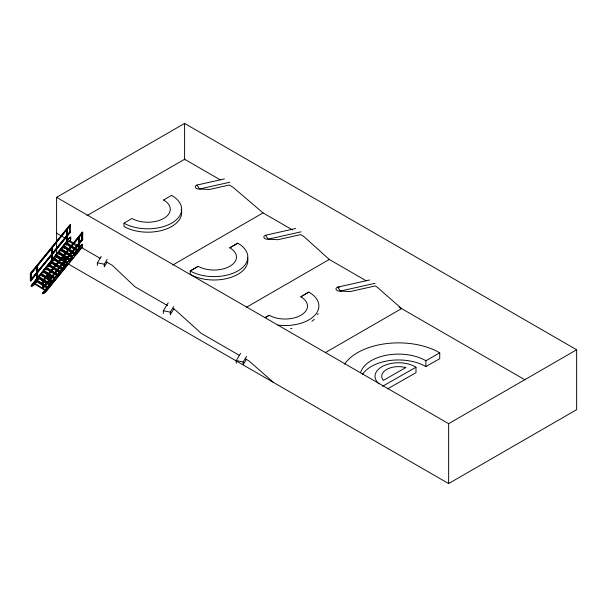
<?xml version="1.0" encoding="UTF-8"?>
<svg xmlns="http://www.w3.org/2000/svg" width="607" height="607" viewBox="0 0 607 607"><rect width="100%" height="100%" fill="white"/><g stroke="black" fill="none" stroke-linecap="round" stroke-linejoin="round"><path stroke-width="0.91" d="M163.366 313.417L163.397 310.754L168.207 302.734M173.67 306.52L170.301 312.135L170.271 314.798L174.103 308.409M97.37 265.494L97.37 262.816L101.225 256.397M107.151 262.087L104.275 266.875L104.275 264.197L107.166 259.379M236.267 363.274L236.267 360.596L240.6 353.373M246.525 359.063L243.172 364.655L243.172 361.969L246.541 356.355M34.963 283.689L33.772 285.153L31.283 286.474L31.192 285.722L69.964 237.352L70.685 237.079L70.685 239.841L68.895 242.034M49.766 284.182L81.49 244.606L82.203 244.333L82.203 247.095L45.297 292.407L42.809 293.727L42.71 292.976L48.59 285.647M82.203 244.333L42.71 292.976M37.133 273.226L30.805 280.995L30.35 280.707L30.35 273.423L70.177 224.529M30.35 273.977L66.512 229.575L66.975 229.863L66.975 242.428M70.177 225.083L67.013 228.96L67.468 229.249L67.468 242.14M30.805 274.265L37.133 266.496L37.133 279.956M37.634 279.69L37.634 265.881L70.632 224.818L30.805 273.711L30.35 273.423M52.672 252.747L66.512 235.751L66.96 236.055L52.551 253.749M69.752 231.775L67.013 235.144L67.468 235.433L70.215 232.064L70.215 225.887L69.752 225.599L69.752 231.775L70.215 232.064M30.35 280.707L36.678 272.938M53.826 251.89L66.512 236.305M70.632 232.102L67.468 235.979L67.013 235.698L70.177 231.813M31.23 279.926L37.133 272.672L36.678 272.384L30.775 279.637L31.23 279.926L31.23 273.742L30.775 273.454L30.805 280.995M52.551 254.303L66.96 236.609M31.283 286.474L33.681 285.093L34.872 283.636M36.063 282.172L37.255 280.707M38.446 279.25L39.637 277.786M43.803 272.672L44.994 271.208M46.185 269.743L47.376 268.286M49.159 266.094L50.351 264.629M51.542 263.172L52.733 261.708M53.924 260.244L55.116 258.787M56.307 257.322L57.49 255.858M66.421 244.902L67.612 243.437M68.803 241.973L70.587 239.78L70.685 237.079M36.154 282.225L37.346 280.768M43.894 272.725L45.085 271.268M46.276 269.804L47.467 268.34M48.659 266.883L49.85 265.418M51.034 263.954L52.824 261.769M54.015 260.304L55.207 258.84M56.398 257.383L57.589 255.919M64.137 247.876L65.321 246.419M66.512 244.955L67.703 243.498M49.213 280.821L42.885 288.591L42.422 288.302L42.422 281.018L82.249 232.124L82.711 232.413L82.711 239.697L79.547 243.582L79.085 243.293M42.422 281.572L48.75 273.803L48.75 287.263L49.706 287.286L49.706 273.476L82.711 232.967L82.249 232.678L49.25 273.188L49.706 273.476M82.711 232.413L42.885 281.307L42.422 281.018M42.885 281.86L49.213 274.091L49.213 287.551M48.75 279.979L42.847 287.232L43.302 287.521L49.213 280.267M81.831 239.37L79.085 242.739L79.547 243.028L82.286 239.659L82.286 233.483L81.831 233.194L81.831 239.37L82.286 239.659M42.422 288.302L48.75 280.533M64.744 260.896L78.591 243.9M79.616 242.641L82.249 239.408L82.249 232.124M64.623 261.898L79.039 244.204M42.809 293.727L45.206 292.346L82.112 247.034L82.112 244.272M181.205 209.445A33.855 19.545 0 0 1 163.382 229.992A33.855 19.545 0 0 1 124.033 226.555L124.033 223.133L132.023 218.505A22.482 12.975 0 0 0 163.807 218.376A22.482 12.975 0 0 0 163.587 200.022L163.587 199.976M163.587 200.022L171.569 195.348A33.855 19.545 0 0 1 171.91 222.989A33.855 19.545 0 0 1 124.033 223.186M198.216 266.314L190.226 270.942L198.216 266.314A22.482 12.975 0 0 0 230 266.185A22.482 12.975 0 0 0 229.772 247.831L237.762 243.157A33.855 19.545 0 0 1 238.103 270.798A33.855 19.545 0 0 1 190.226 270.995L190.226 274.364A33.855 19.545 0 0 0 229.575 277.801A33.855 19.545 0 0 0 247.398 257.254M229.772 247.831L237.762 243.157M269.242 315.299L265.251 317.59L269.242 315.299A22.482 12.975 0 0 0 301.034 315.162A22.482 12.975 0 0 0 300.806 296.815L308.796 292.088A33.855 19.545 0 0 1 314.805 315.306A33.855 19.545 0 0 1 277.877 325.109M300.806 296.815L308.796 292.134M56.595 254.454L56.595 197.336L184.604 123.426L576.65 349.769L576.65 409.664L448.634 483.574L56.595 257.231M86.953 215.644L184.604 159.262L220.318 179.884M172.767 265.024L263.036 212.905L292.453 229.894M246.374 307.309L329.26 259.455L366.15 280.753M325.261 352.652L401.584 308.591L376.993 287.012L375.164 285.965L350.057 291.58L340.315 291.087A3.733 2.155 0 0 1 336.21 289.736A3.733 2.155 0 0 1 337.667 287.149L369.663 279.986M56.595 197.336L448.634 423.678L576.65 349.769M360.573 372.683A38.446 22.193 0 0 1 386.879 355.148A38.446 22.193 0 0 1 425.871 360.725L439.734 352.834L439.734 358.684L425.871 366.567A38.446 22.193 0 0 0 362.417 374.489M382.516 386.28L415.992 367.22L415.992 372.683L387.418 388.95M66.102 242.337L77.575 249.56L77.537 250.266L66.102 243.073L66.102 242.337L68.599 241.017L78.47 247.315M66.102 243.073L77.575 250.251M66.967 243.331L67.468 243.058M77.537 252.057L77.537 251.328L75.048 252.649L75.048 253.377L63.614 246.184L63.614 245.448L66.102 244.128L76.74 250.903M61.117 249.318L72.552 256.511L61.117 249.318L61.117 248.582L63.614 247.261L74.282 253.984M61.155 248.604L63.576 247.322L74.244 254.045M58.629 251.67L70.093 258.885L72.514 257.603L72.514 258.294L72.552 257.543L70.063 258.863L70.063 259.599L58.629 252.398L58.629 251.67L61.117 250.35L71.793 257.065M58.629 252.398L70.093 259.576M56.17 255.418L67.567 262.634L56.132 255.441L56.132 254.712L58.629 253.392L69.297 260.107M66.808 263.301L56.17 256.518L53.682 257.838L53.682 258.574L65.146 265.752L65.108 265.039L67.605 263.719L67.605 264.447M53.682 258.574L53.72 257.861L65.146 265.062M65.07 266.89L65.07 267.581L65.108 266.83L62.62 268.15L62.62 268.878L51.185 261.685L51.185 260.949L53.682 259.629L64.312 266.405M48.697 264.06L60.161 271.276L60.123 271.989L48.697 264.789L48.697 264.06L51.185 262.74L61.853 269.455M77.537 249.538L80.033 248.217L79.995 248.969L79.995 248.278M46.238 267.194L46.238 267.884L57.673 275.077L46.2 267.899L46.2 267.171L48.697 265.851L60.123 273.044L60.123 273.78M78.591 250.638L79.547 250.661L78.591 250.63L78.591 237.17L79.047 237.458L79.047 250.919M63.614 245.448L75.086 252.664L77.499 251.389M56.83 275.737L46.2 268.962L43.712 270.282L43.712 271.01L48.317 273.871M61.117 248.582L72.59 255.805L75.048 254.462L75.048 255.19M55.138 279.994L55.138 279.266L52.65 280.586L52.65 281.314L41.215 274.121L41.215 273.393L43.712 272.073L54.38 278.788M43.712 272.801L43.712 272.073M38.719 276.428L50.191 283.651L50.153 284.357L38.719 277.164L38.719 276.428L41.215 275.108L51.883 281.83M70.025 260.646L67.605 261.928L56.132 254.712M70.063 261.321L70.063 260.585L67.567 261.905L67.567 262.634M36.268 279.561L47.733 286.777L50.153 285.502L50.153 286.193L50.191 285.434L47.703 286.754L47.703 287.49L36.268 280.297L36.268 279.561L38.757 278.241L48.666 284.478M36.268 280.297L47.733 287.468M33.772 282.672L45.244 289.888L45.206 290.601L33.772 283.401L33.772 282.672L36.268 281.352L46.898 288.128M33.81 282.695L36.23 281.413L36.23 282.103L36.268 281.352M63.667 268.954L64.623 268.977L63.667 268.947L63.667 255.486M62.582 270.684L62.62 269.933L60.123 271.253L60.123 271.989M46.2 267.171L57.673 274.387L60.123 273.044M52.612 283.059L52.65 282.308L50.153 283.628L50.153 284.357M48.75 287.263L49.706 287.286M47.665 289.296L47.703 288.545L45.206 289.865L45.206 290.601M263.036 212.905L232.777 187.07L229.249 185.036L209.354 189.49L199.604 188.989A3.733 2.155 0 0 1 195.507 187.646A3.733 2.155 0 0 1 196.964 185.059L224.393 178.913M229.772 182.237L199.604 188.989L196.964 185.059M329.26 259.455L303.758 236.419L300.624 234.606L277.938 239.689L268.188 239.188A3.733 2.155 0 0 1 264.091 237.845A3.733 2.155 0 0 1 265.547 235.25L295.715 228.498M301.102 231.821L268.188 239.188L265.547 235.25M375.05 283.31L340.315 291.087L337.667 287.149L339.442 287.24M97.37 262.816L104.275 264.197M163.397 310.754L170.301 312.135M236.267 360.596L243.172 361.969M415.992 367.22L414.141 366.203A23.468 13.551 0 0 0 383.1 366.082A23.468 13.551 0 0 0 378.996 383.844M399.14 307.18L524.979 379.83M56.595 233.171L68.075 239.795M69.714 240.744L100.056 258.263M106.612 262.049L112.356 265.365L135.02 286.815L167.593 305.625M173.299 308.917L175.742 310.321L201.243 333.364L239.264 355.315M245.736 359.056L248.976 360.922L273.567 382.501M79.085 236.563L79.547 236.851L79.547 250.661M82.249 239.408L82.711 239.697M69.964 237.352L31.192 285.722M71.755 257.125L61.079 250.41L61.079 251.101M52.096 247.284L52.551 247.565L52.551 260.456M69.259 260.168L58.591 253.453L58.591 254.143M51.185 260.949L62.658 268.165M51.147 262.801L62.582 269.994M37.179 265.593L37.634 265.881M55.176 277.498L43.712 270.282L43.742 270.995M49.804 274.85L55.138 278.211L55.138 277.475L57.635 276.155L57.597 276.906L57.597 276.215M43.674 272.133L54.342 278.848M41.215 273.393L52.688 280.609M51.845 281.891L41.177 275.168L41.177 275.859L41.215 275.108M38.719 278.302L48.628 284.539M448.634 423.678L448.634 483.574M425.871 360.725L425.871 366.567M184.604 123.426L184.604 159.922M75.086 252.664L75.086 253.354M72.552 255.782L72.552 256.511M67.013 230.804L67.013 235.698M67.013 237.246L67.013 241.852M66.512 230.47L66.512 242.14M66.102 244.128L66.102 244.864L66.072 244.189M64.623 268.977L64.623 255.168L64.167 254.879L64.13 269.235M63.614 247.261L63.576 248.013M58.667 251.693L58.667 252.383M57.635 274.364L57.635 275.1M56.17 256.518L56.132 257.269M53.682 259.629L53.644 260.38M52.05 260.744L52.05 248.18L51.595 247.891L51.595 260.456M51.185 262.74L51.185 263.468M43.302 287.521L43.302 281.345L42.847 281.056L42.885 288.591M38.757 278.241L38.719 278.992M36.678 266.207L36.678 279.668M318.114 313.553A33.855 19.545 0 0 1 317.605 314.745M314.289 319.259A33.855 19.545 0 0 1 311.922 321.293M291.952 328.562A33.855 19.545 0 0 1 290.556 328.706M344.586 364.109A57.9 33.431 0 0 1 439.734 352.834M51.595 254.067L37.179 271.777L37.634 272.057L52.05 254.356L51.595 254.067M51.595 254.621L37.179 272.323L37.634 272.611L52.05 254.91L51.595 254.621M63.667 261.67L49.25 279.372L49.706 279.66L64.13 261.958L63.667 261.67M78.591 243.354L64.167 261.056L64.623 261.344L79.039 243.65L78.591 243.354M63.667 262.216L49.25 279.918L49.706 280.206L64.13 262.505L63.667 262.216M405.787 367.599L383.313 380.392L383.07 380.088A16.761 9.682 0 0 1 386.727 369.413A16.761 9.682 0 0 1 405.264 367.455L405.787 367.599"/></g></svg>
